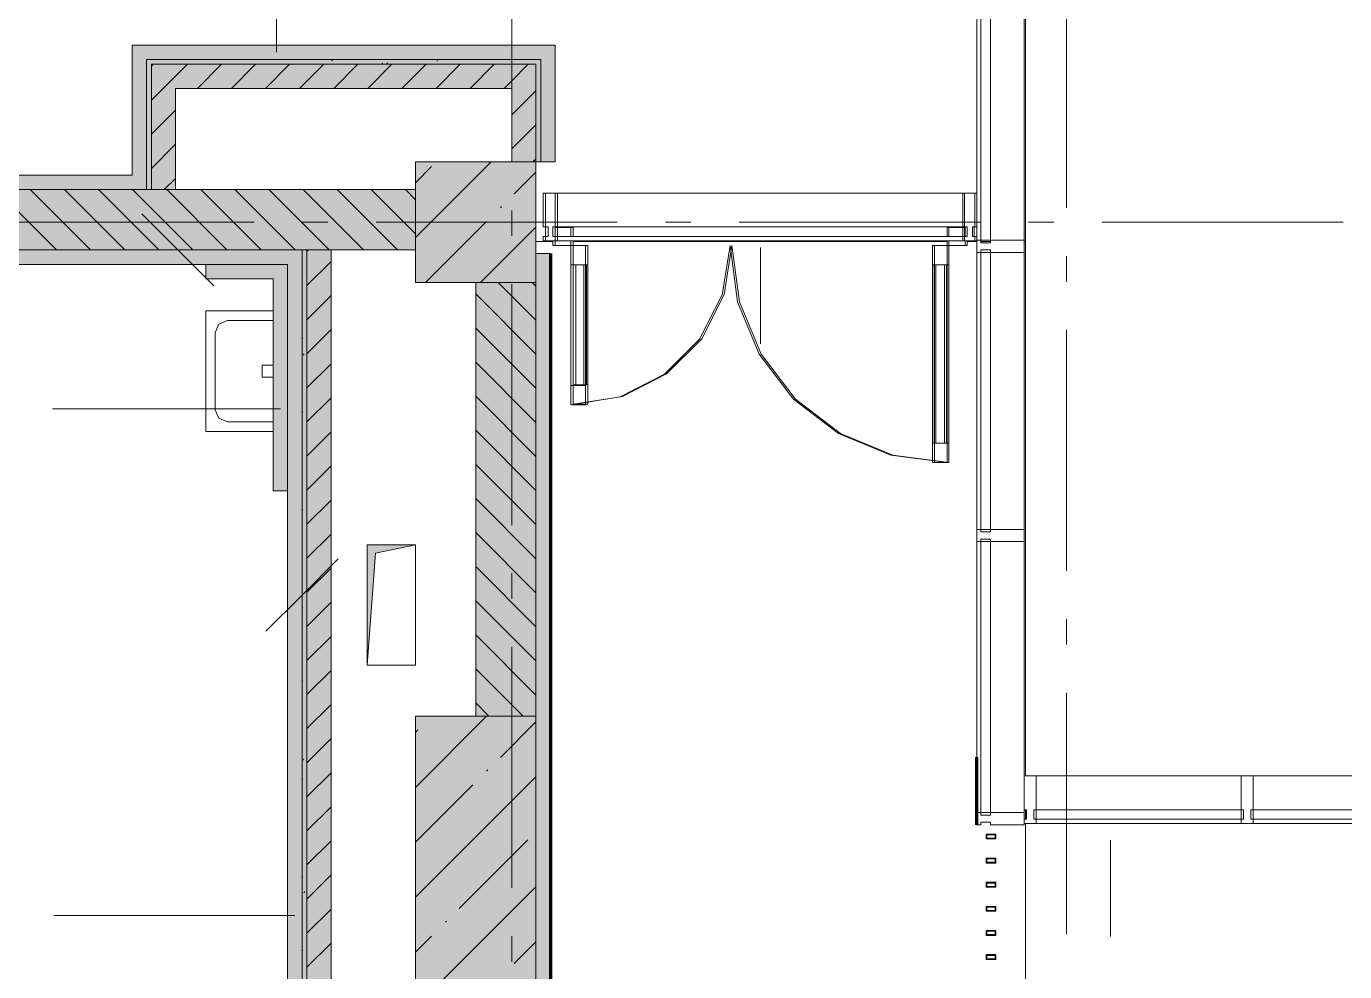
# Model space of a CAD drawing. Header units: millimetres. Extents: x -537608 to 253996, y -217170 to 186033.
# Drawn here: x -311090 to -305622, y 166811 to 170734 of the extents above; entities that cross this region are included whole.
import ezdxf

# ---------------------------------------------------------------- set-up
doc = ezdxf.new("R2010")
doc.units = ezdxf.units.MM
doc.layers.add('16) Лак 1.6м', color=160, linetype='Continuous', lineweight=90)
doc.layers.add('PDF _Геометрия', color=7, linetype='Continuous')
doc.layers.add('PDF _Сплошная заливка', color=7, linetype='Continuous', true_color=0xffffff)

msp = doc.modelspace()

# ---------------------------------------------------------------- hatches: boundary and pattern name
at = {"layer": 'PDF _Сплошная заливка', "true_color": 0xfca910, "transparency": 33554559}
for points in [[(-309076.1776, 170596.2527), (-308956.1806, 170596.2527), (-308956.1806, 170656.2513), (-310651.1751, 170656.2513), (-310651.1751, 170596.2527), (-310082.8987, 170596.2527)], [(-308956.1806, 170171.2511), (-308896.1821, 170171.2511), (-308896.1821, 170656.2513), (-308956.1806, 170656.2513), (-308956.1806, 170451.5269)], [(-310651.1751, 170056.2511), (-310651.1751, 170116.2518), (-316476.1803, 170116.2518), (-316476.1803, 170056.2511), (-311752.6347, 170056.2511)]]:
    msp.add_hatch(color=40, dxfattribs=at).paths.add_polyline_path(points)
at = {"layer": 'PDF _Сплошная заливка', "transparency": 33554559}
for points in [[(-309076.1776, 170576.2518), (-308976.1773, 170576.2518), (-308976.1773, 170596.2527), (-310591.1766, 170596.2527), (-310591.1766, 170576.2518), (-310082.8987, 170576.2518)], [(-310591.1766, 170056.2511), (-310571.18, 170056.2511), (-310571.18, 170576.2518), (-310591.1766, 170576.2518), (-310591.1766, 170476.2514)], [(-309076.1776, 170476.2514), (-309076.1776, 170576.2518), (-310571.18, 170576.2518), (-310571.18, 170476.2514), (-310082.8987, 170476.2514)], [(-309076.1776, 170171.2511), (-308976.1773, 170171.2511), (-308976.1773, 170576.2518), (-309076.1776, 170576.2518), (-309076.1776, 170451.5269)], [(-308976.1773, 170171.2511), (-308956.1806, 170171.2511), (-308956.1806, 170596.2527), (-308976.1773, 170596.2527), (-308976.1773, 170451.5269)], [(-309946.1776, 169806.2523), (-309476.1792, 169806.2523), (-309476.1792, 170056.2511), (-316476.1803, 170056.2511), (-316476.1803, 169806.2523), (-310082.8987, 169806.2523)], [(-309926.1809, 165771.2535), (-309826.1805, 165771.2535), (-309826.1805, 169806.2523), (-309926.1809, 169806.2523), (-309926.1809, 166203.8314)]]:
    msp.add_hatch(color=256, dxfattribs=at).paths.add_polyline_path(points)
at = {"layer": 'PDF _Сплошная заливка', "true_color": 0xff7d7d, "transparency": 33554559}
for points in [[(-310006.176, 169746.2516), (-309946.1776, 169746.2516), (-309946.1776, 169806.2523), (-316476.1803, 169806.2523), (-316476.1803, 169746.2516), (-310082.8987, 169746.2516)], [(-310006.176, 165591.2537), (-309946.1776, 165591.2537), (-309946.1776, 169746.2516), (-310006.176, 169746.2516), (-310006.176, 166203.8314)]]:
    msp.add_hatch(color=11, dxfattribs=at).paths.add_polyline_path(points)
at = {"layer": 'PDF _Сплошная заливка', "true_color": 0xbce362, "transparency": 33554559}
msp.add_hatch(color=63, dxfattribs=at).paths.add_polyline_path([(-310066.1745, 168806.2527), (-310006.176, 168806.2527), (-310006.176, 169746.2516), (-310066.1745, 169746.2516), (-310066.1745, 169035.6284)])
at = {"layer": 'PDF _Сплошная заливка', "transparency": 33554559}
h = msp.add_hatch(color=256, dxfattribs=at)
h.paths.add_polyline_path([(-309226.1782, 163321.2527), (-308976.1773, 163321.2527), (-308976.1773, 166371.2516), (-309226.1782, 166371.2516), (-309226.1782, 163372.0366)], flags=0)
h.paths.add_polyline_path([(-309226.1782, 167871.253), (-308976.1773, 167871.253), (-308976.1773, 169671.2513), (-309226.1782, 169671.2513), (-309226.1782, 169035.6284)], flags=0)

# ---------------------------------------------------------------- linework, layer by layer
at = {"layer": '16) Лак 1.6м'}
for points in [[(-308916.1787, 169791.2527), (-308916.1787, 163011.2532), (-309430.1749, 163011.2532)], [(-307148.1819, 167420.9046), (-307148.1819, 167700.4709)]]:
    msp.add_lwpolyline(points, dxfattribs=at)
at = {"layer": 'PDF _Геометрия', "lineweight": 9}
for p, q in [((-310052.7488, 170626.252), (-310052.7488, 171626.2515)), ((-307148.1819, 170041.2514), (-307148.1819, 170970.9054)), ((-307131.1822, 169845.9054), (-307131.1822, 170970.9054)), ((-307091.1804, 170970.9054), (-307091.1804, 169845.9054)), ((-306951.178, 169845.9054), (-306951.178, 170970.9054)), ((-308956.1806, 170656.2513), (-310651.1751, 170656.2513)), ((-310651.1751, 170656.2513), (-310651.1751, 170596.2527)), ((-308896.1821, 170656.2513), (-308956.1806, 170656.2513)), ((-308896.1821, 170171.2511), (-308896.1821, 170656.2513)), ((-310651.1751, 170596.2527), (-310651.1751, 170116.2518)), ((-309076.1776, 170596.2527), (-310591.1766, 170596.2527)), ((-310591.1766, 170596.2527), (-310591.1766, 170576.2518)), ((-310591.1766, 170056.2511), (-310591.1766, 170596.2527)), ((-310591.1766, 170596.2527), (-309076.1776, 170596.2527)), ((-310591.1766, 170576.2518), (-310591.1766, 170476.2514)), ((-310571.18, 170568.6303), (-310563.5585, 170576.2518)), ((-310571.18, 170476.2514), (-310571.18, 170576.2518)), ((-310571.18, 170576.2518), (-309076.1776, 170576.2518)), ((-310522.1357, 170476.2514), (-310422.1353, 170576.2518)), ((-310380.7124, 170476.2514), (-310280.7121, 170576.2518)), ((-310239.2893, 170476.2514), (-310139.2888, 170576.2518)), ((-310097.866, 170476.2514), (-309997.8743, 170576.2518)), ((-309956.4514, 170476.2514), (-309856.451, 170576.2518)), ((-309815.0282, 170476.2514), (-309715.0278, 170576.2518)), ((-309673.605, 170476.2514), (-309573.6046, 170576.2518)), ((-309532.1818, 170476.2514), (-309432.1814, 170576.2518)), ((-309390.7672, 170476.2514), (-309290.7668, 170576.2518)), ((-309249.344, 170476.2514), (-309149.3436, 170576.2518)), ((-308976.1773, 170596.2527), (-309076.1776, 170596.2527)), ((-309076.1776, 170507.9945), (-309007.9204, 170576.2518)), ((-309076.1776, 170576.2518), (-308976.1773, 170576.2518)), ((-308956.1806, 170596.2527), (-308976.1773, 170596.2527)), ((-308976.1773, 170596.2527), (-308956.1806, 170596.2527)), ((-308976.1773, 170576.2518), (-308976.1773, 170171.2511)), ((-308956.1806, 170171.2511), (-308956.1806, 170596.2527)), ((-308956.1806, 170596.2527), (-308956.1806, 170171.2511)), ((-309107.9208, 170476.2514), (-309076.1776, 170507.9945)), ((-310591.1766, 170476.2514), (-310591.1766, 170056.2511)), ((-310571.18, 170427.2072), (-310522.1357, 170476.2514)), ((-310571.18, 170056.2511), (-310571.18, 170476.2514)), ((-310471.1796, 170056.2511), (-310471.1796, 170476.2514)), ((-310471.1796, 170476.2514), (-309076.1776, 170476.2514)), ((-309076.1776, 170476.2514), (-309076.1776, 170171.2511)), ((-309076.1776, 170366.5714), (-308976.1773, 170466.5717)), ((-310571.18, 170285.7882), (-310471.1796, 170385.7886)), ((-309076.1776, 170225.1524), (-308976.1773, 170325.1528)), ((-310571.18, 170144.365), (-310471.1796, 170244.3654)), ((-309476.1792, 169856.9436), (-309161.8738, 170171.2511)), ((-308976.1773, 170171.2511), (-309476.1792, 170171.2511)), ((-309476.1792, 170171.2511), (-309476.1792, 169671.2513)), ((-308988.6558, 170171.2511), (-308976.1773, 170183.7296)), ((-308976.1773, 169671.2513), (-308976.1773, 170171.2511)), ((-308976.1773, 170171.2511), (-308956.1806, 170171.2511)), ((-308956.1806, 170171.2511), (-308896.1821, 170171.2511)), ((-310651.1751, 170116.2518), (-316416.1732, 170116.2518)), ((-309476.1792, 170085.0425), (-309408.8348, 170152.3826)), ((-309066.6874, 170038.3321), (-308976.1773, 170128.8444)), ((-316476.1803, 170056.2511), (-310651.1751, 170056.2511)), ((-316476.1803, 170056.2511), (-310651.1751, 170056.2511)), ((-310964.8862, 169806.2523), (-311214.8872, 170056.2511)), ((-310823.4716, 169806.2523), (-311073.464, 170056.2511)), ((-310682.0485, 169806.2523), (-310932.0494, 170056.2511)), ((-310540.6252, 169806.2523), (-310790.6262, 170056.2511)), ((-310651.1751, 170056.2511), (-309476.1792, 170056.2511)), ((-310651.1751, 170056.2511), (-310591.1766, 170056.2511)), ((-310399.202, 169806.2523), (-310649.203, 170056.2511)), ((-310591.1766, 170056.2511), (-310571.18, 170056.2511)), ((-310571.18, 170056.2511), (-310471.1796, 170056.2511)), ((-310517.8728, 170056.2511), (-310471.1796, 170102.9444)), ((-310257.7788, 169806.2523), (-310507.7798, 170056.2511)), ((-310116.3642, 169806.2523), (-310366.3651, 170056.2511)), ((-309974.941, 169806.2523), (-310224.942, 170056.2511)), ((-309833.5178, 169806.2523), (-310083.5187, 170056.2511)), ((-309692.0946, 169806.2523), (-309942.0955, 170056.2511)), ((-309550.68, 169806.2523), (-309800.6724, 170056.2511)), ((-309476.1792, 169873.1747), (-309659.2577, 170056.2511)), ((-309476.1792, 170014.5957), (-309517.8345, 170056.2511)), ((-308896.1821, 170041.2514), (-308946.1823, 170041.2514)), ((-308946.1823, 170041.2514), (-308946.1823, 169901.2514)), ((-308886.1752, 170041.2514), (-308936.1753, 170041.2514)), ((-308936.1753, 170041.2514), (-308936.1753, 169901.2514)), ((-308896.1821, 169901.2514), (-308896.1821, 170041.2514)), ((-308886.1752, 170041.2514), (-307206.1825, 170041.2514)), ((-307206.1825, 170041.2514), (-308886.1752, 170041.2514)), ((-308886.1752, 169901.2514), (-308886.1752, 170041.2514)), ((-307156.1823, 170041.2514), (-307206.1825, 170041.2514)), ((-307206.1825, 170041.2514), (-307206.1825, 169901.2514)), ((-307148.1819, 170041.2514), (-307198.1821, 170041.2514)), ((-307198.1821, 170041.2514), (-307198.1821, 169901.2514)), ((-307148.1819, 170041.2514), (-307198.1821, 170041.2514)), ((-307198.1821, 170041.2514), (-307198.1821, 169901.2514)), ((-307156.1823, 169901.2514), (-307156.1823, 170041.2514)), ((-307148.1819, 169901.2514), (-307148.1819, 170041.2514)), ((-307148.1819, 169901.2514), (-307148.1819, 170041.2514)), ((-309123.7148, 169981.3068), (-309118.9698, 169986.0497)), ((-309433.7746, 169671.2513), (-309180.7423, 169924.2837)), ((-309205.6735, 169671.2513), (-308976.1773, 169900.7476)), ((-308946.1823, 169901.2514), (-308936.1753, 169901.2514)), ((-308936.1753, 169901.2514), (-308926.1771, 169901.2514)), ((-308936.1753, 169901.2514), (-308936.1753, 169861.2516)), ((-308926.1771, 169901.2514), (-308926.1771, 169861.2516)), ((-308906.1804, 169861.2516), (-308906.1804, 169901.2514)), ((-308906.1804, 169901.2514), (-308896.1821, 169901.2514)), ((-308896.1821, 169861.2516), (-308896.1821, 169901.2514)), ((-308896.1821, 169901.2514), (-308886.1752, 169901.2514)), ((-308896.1821, 169898.7518), (-308821.1818, 169898.7518)), ((-308821.1818, 169898.7518), (-308896.1821, 169898.7518)), ((-308896.1821, 169898.7518), (-308831.1801, 169898.7518)), ((-308831.1801, 169898.7518), (-308896.1821, 169898.7518)), ((-308886.1752, 169861.2516), (-308886.1752, 169901.2514)), ((-308886.1752, 169901.2514), (-307206.1825, 169901.2514)), ((-307206.1825, 169901.2514), (-308886.1752, 169901.2514)), ((-308831.1801, 169898.7518), (-308831.1801, 169861.2516)), ((-308831.1801, 169861.2516), (-308831.1801, 169898.7518)), ((-308821.1818, 169898.7518), (-308821.1818, 169861.2516)), ((-308821.1818, 169861.2516), (-308821.1818, 169898.7518)), ((-307271.1758, 169861.2516), (-307271.1758, 169898.7518)), ((-307271.1758, 169898.7518), (-307196.1756, 169898.7518)), ((-307196.1756, 169898.7518), (-307271.1758, 169898.7518)), ((-307271.1758, 169898.7518), (-307271.1758, 169861.2516)), ((-307263.1755, 169861.2516), (-307263.1755, 169898.7518)), ((-307263.1755, 169898.7518), (-307196.1756, 169898.7518)), ((-307196.1756, 169898.7518), (-307263.1755, 169898.7518)), ((-307263.1755, 169898.7518), (-307263.1755, 169861.2516)), ((-307206.1825, 169901.2514), (-307206.1825, 169861.2516)), ((-307206.1825, 169901.2514), (-307196.1756, 169901.2514)), ((-307198.1821, 169901.2514), (-307188.1752, 169901.2514)), ((-307198.1821, 169901.2514), (-307198.1821, 169861.2516)), ((-307198.1821, 169901.2514), (-307188.1752, 169901.2514)), ((-307196.1756, 169901.2514), (-307196.1756, 169861.2516)), ((-307188.1752, 169901.2514), (-307188.1752, 169861.2516)), ((-307188.1752, 169901.2514), (-307188.1752, 169861.2516)), ((-307166.1806, 169861.2516), (-307166.1806, 169901.2514)), ((-307166.1806, 169901.2514), (-307156.1823, 169901.2514)), ((-307158.1803, 169861.2516), (-307158.1803, 169901.2514)), ((-307158.1803, 169901.2514), (-307148.1819, 169901.2514)), ((-307158.1803, 169861.2516), (-307158.1803, 169901.2514)), ((-307158.1803, 169901.2514), (-307148.1819, 169901.2514)), ((-307148.1819, 169861.2516), (-307148.1819, 169901.2514)), ((-308936.1753, 169861.2516), (-308946.1823, 169861.2516)), ((-308946.1823, 169861.2516), (-308946.1823, 169844.2519)), ((-308946.1823, 169844.2519), (-308896.1821, 169844.2519)), ((-308926.1771, 169861.2516), (-308936.1753, 169861.2516)), ((-308936.1753, 169861.2516), (-308936.1753, 169844.2519)), ((-308936.1753, 169844.2519), (-308886.1752, 169844.2519)), ((-308896.1821, 169861.2516), (-308906.1804, 169861.2516)), ((-308906.1804, 169823.7515), (-308906.1804, 169844.2519)), ((-308906.1804, 169844.2519), (-308906.1804, 169823.7515)), ((-308886.1752, 169861.2516), (-308896.1821, 169861.2516)), ((-308896.1821, 169844.2519), (-308896.1821, 169861.2516)), ((-308896.1821, 169823.7515), (-308896.1821, 169844.2519)), ((-308896.1821, 169844.2519), (-308896.1821, 169823.7515)), ((-307206.1825, 169861.2516), (-308886.1752, 169861.2516)), ((-308886.1752, 169844.2519), (-308886.1752, 169861.2516)), ((-307206.1825, 169861.2516), (-308886.1752, 169861.2516)), ((-308886.1752, 169844.2519), (-307206.1825, 169844.2519)), ((-307206.1825, 169844.2519), (-308886.1752, 169844.2519)), ((-308831.1801, 169823.7515), (-308831.1801, 169844.2519)), ((-308831.1801, 169844.2519), (-308831.1801, 169823.7515)), ((-308821.1818, 169823.7515), (-308821.1818, 169844.2519)), ((-308821.1818, 169844.2519), (-308821.1818, 169823.7515)), ((-307271.1758, 169823.7515), (-307271.1758, 169844.2519)), ((-307271.1758, 169844.2519), (-307271.1758, 169823.7515)), ((-307263.1755, 169823.7515), (-307263.1755, 169844.2519)), ((-307263.1755, 169844.2519), (-307263.1755, 169823.7515)), ((-307196.1756, 169861.2516), (-307206.1825, 169861.2516)), ((-307206.1825, 169861.2516), (-307206.1825, 169844.2519)), ((-307206.1825, 169844.2519), (-307156.1823, 169844.2519)), ((-307188.1752, 169861.2516), (-307198.1821, 169861.2516)), ((-307198.1821, 169861.2516), (-307198.1821, 169844.2519)), ((-307188.1752, 169861.2516), (-307198.1821, 169861.2516)), ((-307198.1821, 169861.2516), (-307198.1821, 169844.2519)), ((-307198.1821, 169844.2519), (-307148.1819, 169844.2519)), ((-307198.1821, 169844.2519), (-307148.1819, 169844.2519)), ((-307196.1756, 169823.7515), (-307196.1756, 169844.2519)), ((-307196.1756, 169844.2519), (-307196.1756, 169823.7515)), ((-307188.1752, 169823.7515), (-307188.1752, 169844.2519)), ((-307188.1752, 169844.2519), (-307188.1752, 169823.7515)), ((-307156.1823, 169861.2516), (-307166.1806, 169861.2516)), ((-307148.1819, 169861.2516), (-307158.1803, 169861.2516)), ((-307148.1819, 169861.2516), (-307158.1803, 169861.2516)), ((-307156.1823, 169844.2519), (-307156.1823, 169861.2516)), ((-307148.1819, 169844.2519), (-307148.1819, 169861.2516)), ((-307148.1819, 169844.2519), (-307148.1819, 169861.2516)), ((-307131.1822, 169845.9054), (-307148.1819, 169845.9054)), ((-307148.1819, 169845.9054), (-307148.1819, 169795.9052)), ((-307131.1822, 169835.9049), (-307131.1822, 169845.9054)), ((-307091.1804, 169845.9054), (-307131.1822, 169845.9054)), ((-307091.1804, 169835.9049), (-307131.1822, 169835.9049)), ((-306951.178, 169845.9054), (-307091.1804, 169845.9054)), ((-307091.1804, 169845.9054), (-307091.1804, 169835.9049)), ((-306951.178, 169795.9052), (-306951.178, 169845.9054)), ((-316476.1803, 169806.2523), (-309946.1776, 169806.2523)), ((-309946.1776, 169806.2523), (-316476.1803, 169806.2523)), ((-310673.1868, 169806.2523), (-310461.052, 169806.2523)), ((-310461.052, 169806.2523), (-310321.0584, 169806.2523)), ((-309946.1776, 169806.2523), (-309476.1792, 169806.2523)), ((-309926.1809, 169806.2523), (-309946.1776, 169806.2523)), ((-309946.1776, 169806.2523), (-309946.1776, 169746.2516)), ((-309946.1776, 169746.2516), (-309946.1776, 169806.2523)), ((-309926.1809, 169799.4166), (-309919.3432, 169806.2523)), ((-309826.1805, 169806.2523), (-309926.1809, 169806.2523)), ((-309926.1809, 165771.2535), (-309926.1809, 169806.2523)), ((-309826.1805, 165771.2535), (-309826.1805, 169806.2523)), ((-308916.1787, 169791.2527), (-308976.1773, 169791.2527)), ((-308916.1787, 163071.2539), (-308916.1787, 169791.2527)), ((-308831.1801, 169823.7515), (-308906.1804, 169823.7515)), ((-308906.1804, 169823.7515), (-308831.1801, 169823.7515)), ((-308821.1818, 169823.7515), (-308896.1821, 169823.7515)), ((-308896.1821, 169823.7515), (-308821.1818, 169823.7515)), ((-308771.1816, 169823.7515), (-308831.1801, 169823.7515)), ((-308831.1801, 169823.7515), (-308831.1801, 169163.7528)), ((-308771.1816, 169823.7515), (-308831.1801, 169823.7515)), ((-308831.1801, 169823.7515), (-308831.1801, 169163.7528)), ((-308831.1801, 169823.7515), (-308831.1801, 169163.7528)), ((-308761.1747, 169823.7515), (-308821.1818, 169823.7515)), ((-308821.1818, 169823.7515), (-308821.1818, 169165.7529)), ((-308761.1747, 169823.7515), (-308821.1818, 169823.7515)), ((-308821.1818, 169823.7515), (-308821.1818, 169165.7529)), ((-308821.1818, 169823.7515), (-308821.1818, 169165.7529)), ((-308771.1816, 169163.7528), (-308771.1816, 169823.7515)), ((-308771.1816, 169163.7528), (-308771.1816, 169823.7515)), ((-308761.1747, 169165.7529), (-308761.1747, 169823.7515)), ((-308761.1747, 169165.7529), (-308761.1747, 169823.7515)), ((-308203.4822, 169619.8), (-308171.1793, 169823.7515)), ((-308195.3871, 169620.4179), (-308163.1789, 169823.7515)), ((-308171.1793, 169823.7515), (-308140.5126, 169590.8148)), ((-308163.1789, 169823.7515), (-308132.5123, 169590.8148)), ((-308045.0593, 169815.9363), (-308045.0593, 169415.9368)), ((-307331.1744, 169823.7515), (-307271.1758, 169823.7515)), ((-307331.1744, 168923.7523), (-307331.1744, 169823.7515)), ((-307331.1744, 169823.7515), (-307331.1744, 168923.7523)), ((-307271.1758, 169823.7515), (-307331.1744, 169823.7515)), ((-307323.1826, 169823.7515), (-307263.1755, 169823.7515)), ((-307323.1826, 168923.7523), (-307323.1826, 169823.7515)), ((-307323.1826, 169823.7515), (-307323.1826, 168923.7523)), ((-307263.1755, 169823.7515), (-307323.1826, 169823.7515)), ((-307271.1758, 168923.7523), (-307271.1758, 169823.7515)), ((-307271.1758, 169823.7515), (-307196.1756, 169823.7515)), ((-307196.1756, 169823.7515), (-307271.1758, 169823.7515)), ((-307271.1758, 169823.7515), (-307271.1758, 168923.7523)), ((-307271.1758, 168923.7523), (-307271.1758, 169823.7515)), ((-307263.1755, 168923.7523), (-307263.1755, 169823.7515)), ((-307263.1755, 169823.7515), (-307188.1752, 169823.7515)), ((-307188.1752, 169823.7515), (-307263.1755, 169823.7515)), ((-307263.1755, 169823.7515), (-307263.1755, 168923.7523)), ((-307263.1755, 168923.7523), (-307263.1755, 169823.7515)), ((-307148.1819, 168645.9051), (-307148.1819, 169795.9052)), ((-307148.1819, 169795.9052), (-307131.1822, 169795.9052)), ((-307131.1822, 169795.9052), (-307131.1822, 169805.9035)), ((-307131.1822, 169805.9035), (-307091.1804, 169805.9035)), ((-307131.1822, 169795.9052), (-307091.1804, 169795.9052)), ((-307131.1822, 168645.9051), (-307131.1822, 169795.9052)), ((-307091.1804, 169805.9035), (-307091.1804, 169795.9052)), ((-307091.1804, 169795.9052), (-307091.1804, 168645.9051)), ((-307091.1804, 169795.9052), (-306951.178, 169795.9052)), ((-306951.178, 168645.9051), (-306951.178, 169795.9052)), ((-310006.176, 169746.2516), (-316416.1732, 169746.2516)), ((-310066.1745, 169746.2516), (-310346.179, 169746.2516)), ((-310346.179, 169746.2516), (-310346.179, 169686.251)), ((-310006.176, 169746.2516), (-310066.1745, 169746.2516)), ((-310006.176, 165591.2537), (-310006.176, 169746.2516)), ((-310006.176, 168806.2527), (-310006.176, 169746.2516)), ((-309946.1776, 169746.2516), (-309946.1776, 165771.2535)), ((-309946.1776, 165771.2535), (-309946.1776, 169746.2516)), ((-309926.1809, 169657.9956), (-309826.1805, 169757.9938)), ((-308831.1801, 169743.752), (-308771.1816, 169743.752)), ((-308821.1818, 169243.7523), (-308821.1818, 169743.752)), ((-308821.1818, 169743.752), (-308761.1747, 169743.752)), ((-308811.1749, 169245.7523), (-308811.1749, 169743.752)), ((-308777.1754, 169243.7523), (-308777.1754, 169743.752)), ((-308767.1771, 169245.7523), (-308767.1771, 169743.752)), ((-307271.1758, 169743.752), (-307331.1744, 169743.752)), ((-307325.1805, 169003.7518), (-307325.1805, 169743.752)), ((-307263.1755, 169743.752), (-307323.1826, 169743.752)), ((-307317.1802, 169003.7518), (-307317.1802, 169743.752)), ((-307281.1742, 169003.7518), (-307281.1742, 169743.752)), ((-307273.1824, 169003.7518), (-307273.1824, 169743.752)), ((-310346.179, 169686.251), (-310066.1745, 169686.251)), ((-310066.1745, 169686.251), (-310066.1745, 168806.2527)), ((-309476.1792, 169671.2513), (-308976.1773, 169671.2513)), ((-309226.1782, 169671.2513), (-309226.1782, 167871.253)), ((-308976.1773, 169514.5959), (-309132.8348, 169671.2513)), ((-308976.1773, 169656.0171), (-308991.4115, 169671.2513)), ((-308977.5723, 169671.2513), (-308976.1773, 169672.6486)), ((-308976.1773, 167871.253), (-308976.1773, 169671.2513)), ((-308976.1773, 169671.2513), (-308976.1773, 167871.253)), ((-309926.1809, 169516.5745), (-309826.1805, 169616.5728)), ((-308976.1773, 169373.1749), (-309226.1782, 169623.1759)), ((-308297.2305, 169435.813), (-308203.4822, 169619.8)), ((-308288.8425, 169436.9884), (-308195.3871, 169620.4179)), ((-308140.5126, 169590.8148), (-308050.6053, 169373.7519)), ((-308132.5123, 169590.8148), (-308042.605, 169373.7519)), ((-309926.1809, 169375.1513), (-309826.1805, 169475.1517)), ((-308976.1773, 169231.7538), (-309226.1782, 169481.7548)), ((-308443.2438, 169289.8018), (-308297.2305, 169435.813)), ((-308434.4167, 169291.4187), (-308288.8425, 169436.9884)), ((-308050.6053, 169373.7519), (-307907.5717, 169187.3557)), ((-308042.605, 169373.7519), (-307899.5713, 169187.3557)), ((-309926.1809, 169233.7302), (-309826.1805, 169333.7307)), ((-308976.1773, 169090.3328), (-309226.1782, 169340.3316)), ((-308627.2266, 169196.0557), (-308443.2438, 169289.8018)), ((-308617.8483, 169197.9568), (-308434.4167, 169291.4187)), ((-308831.1801, 169243.7523), (-308771.1816, 169243.7523)), ((-308821.1818, 169245.7523), (-308761.1747, 169245.7523)), ((-309926.1809, 169092.3092), (-309826.1805, 169192.3096)), ((-308976.1773, 168948.9117), (-309226.1782, 169198.9106)), ((-308831.1801, 169163.7528), (-308627.2266, 169196.0557)), ((-308821.1818, 169165.7529), (-308617.8483, 169197.9568)), ((-307907.5717, 169187.3557), (-307721.1776, 169044.3285)), ((-307899.5713, 169187.3557), (-307713.1772, 169044.3285)), ((-310036.1796, 169146.6239), (-310981.1798, 169146.6239)), ((-308831.1801, 169163.7528), (-308771.1816, 169163.7528)), ((-308831.1801, 169163.7528), (-308771.1816, 169163.7528)), ((-308821.1818, 169165.7529), (-308761.1747, 169165.7529)), ((-308821.1818, 169165.7529), (-308761.1747, 169165.7529)), ((-309926.1809, 168950.8882), (-309826.1805, 169050.8885)), ((-308976.1773, 168807.4907), (-309226.1782, 169057.4895)), ((-307721.1776, 169044.3285), (-307504.1168, 168954.419)), ((-307713.1772, 169044.3285), (-307496.1165, 168954.419)), ((-307271.1758, 169003.7518), (-307331.1744, 169003.7518)), ((-307263.1755, 169003.7518), (-307323.1826, 169003.7518)), ((-309926.1809, 168809.4671), (-309826.1805, 168909.4675)), ((-308976.1773, 168666.0697), (-309226.1782, 168916.0684)), ((-307504.1168, 168954.419), (-307271.1758, 168923.7523)), ((-307496.1165, 168954.419), (-307263.1755, 168923.7523)), ((-307271.1758, 168923.7523), (-307331.1744, 168923.7523)), ((-307331.1744, 168923.7523), (-307271.1758, 168923.7523)), ((-307263.1755, 168923.7523), (-307323.1826, 168923.7523)), ((-307323.1826, 168923.7523), (-307263.1755, 168923.7523)), ((-310066.1745, 168806.2527), (-310006.176, 168806.2527)), ((-309926.1809, 168668.0461), (-309826.1805, 168768.0464)), ((-308976.1773, 168524.6464), (-309226.1782, 168774.6474)), ((-308976.1773, 168383.2254), (-309226.1782, 168633.2263)), ((-307131.1822, 168645.9051), (-307148.1819, 168645.9051)), ((-307148.1819, 168645.9051), (-307148.1819, 168595.9049)), ((-307091.1804, 168645.9051), (-307131.1822, 168645.9051)), ((-307131.1822, 168635.9046), (-307131.1822, 168645.9051)), ((-307091.1804, 168635.9046), (-307131.1822, 168635.9046)), ((-306951.178, 168645.9051), (-307091.1804, 168645.9051)), ((-307091.1804, 168645.9051), (-307091.1804, 168635.9046)), ((-306951.178, 168595.9049), (-306951.178, 168645.9051)), ((-309946.1776, 168586.1197), (-309946.1776, 168373.9892)), ((-309926.1809, 168526.625), (-309826.1805, 168626.6232)), ((-307148.1819, 167470.9048), (-307148.1819, 168595.9049)), ((-307148.1819, 168595.9049), (-307131.1822, 168595.9049)), ((-307131.1822, 168595.9049), (-307131.1822, 168605.9054)), ((-307131.1822, 168605.9054), (-307091.1804, 168605.9054)), ((-307131.1822, 168595.9049), (-307091.1804, 168595.9049)), ((-307131.1822, 167470.9048), (-307131.1822, 168595.9049)), ((-307091.1804, 168605.9054), (-307091.1804, 168595.9049)), ((-307091.1804, 168595.9049), (-307091.1804, 167470.9048)), ((-307091.1804, 168595.9049), (-306951.178, 168595.9049)), ((-306951.178, 167623.2521), (-306951.178, 168595.9049)), ((-309926.1809, 168385.2039), (-309826.1805, 168485.2021)), ((-308976.1773, 168241.8043), (-309226.1782, 168491.8053)), ((-309946.1776, 168373.9892), (-309946.1776, 168233.9891)), ((-309926.1809, 168243.7807), (-309826.1805, 168343.7811)), ((-308976.1773, 168100.3832), (-309226.1782, 168350.3842)), ((-309926.1809, 168102.3597), (-309826.1805, 168202.36)), ((-308976.1773, 167958.9622), (-309226.1782, 168208.961)), ((-309926.1809, 167960.9386), (-309826.1805, 168060.939)), ((-309029.8891, 167871.253), (-309226.1782, 168067.54)), ((-309171.3123, 167871.253), (-309226.1782, 167926.1189)), ((-309926.1809, 167819.5175), (-309826.1805, 167919.5179)), ((-309476.1792, 167575.9582), (-309180.8887, 167871.253)), ((-308976.1773, 167871.253), (-309476.1792, 167871.253)), ((-309476.1792, 167871.253), (-309476.1792, 166371.2516)), ((-308976.1773, 166371.2516), (-308976.1773, 167871.253)), ((-309476.1792, 167804.0572), (-309465.8622, 167814.372)), ((-309123.7148, 167700.3236), (-308976.1773, 167847.8612)), ((-309926.1809, 167678.0965), (-309826.1805, 167778.0969)), ((-309180.7423, 167643.2983), (-309175.9971, 167648.0391)), ((-309926.1809, 167536.6754), (-309826.1805, 167636.6758)), ((-309476.1792, 167119.7624), (-308976.1773, 167619.7622)), ((-306901.1779, 167623.2521), (-306951.178, 167623.2521)), ((-306951.178, 167623.2521), (-306951.178, 167483.2521)), ((-306901.1779, 167483.2521), (-306901.1779, 167623.2521)), ((-306901.1779, 167623.2521), (-306051.1746, 167623.2521)), ((-306001.1744, 167623.2521), (-306051.1746, 167623.2521)), ((-306051.1746, 167623.2521), (-306051.1746, 167483.2521)), ((-306001.1744, 167483.2521), (-306001.1744, 167623.2521)), ((-306001.1744, 167623.2521), (-305226.18, 167623.2521)), ((-309476.1792, 167347.8614), (-309237.7611, 167586.273)), ((-309926.1809, 167395.2544), (-309826.1805, 167495.2526)), ((-306951.178, 167483.2521), (-306941.1798, 167483.2521)), ((-306951.178, 167470.9048), (-306951.178, 167483.2521)), ((-306941.1798, 167483.2521), (-306941.1798, 167443.2523)), ((-306911.1762, 167443.2523), (-306911.1762, 167483.2521)), ((-306911.1762, 167483.2521), (-306901.1779, 167483.2521)), ((-306901.1779, 167443.2523), (-306901.1779, 167483.2521)), ((-306901.1779, 167483.2521), (-306051.1746, 167483.2521)), ((-306051.1746, 167483.2521), (-306051.1746, 167443.2523)), ((-306051.1746, 167483.2521), (-306041.1763, 167483.2521)), ((-306041.1763, 167483.2521), (-306041.1763, 167443.2523)), ((-306011.1814, 167443.2523), (-306011.1814, 167483.2521)), ((-306011.1814, 167483.2521), (-306001.1744, 167483.2521)), ((-306001.1744, 167443.2523), (-306001.1744, 167483.2521)), ((-306001.1744, 167483.2521), (-305226.18, 167483.2521)), ((-307131.1822, 167470.9048), (-307148.1819, 167470.9048)), ((-307148.1819, 167470.9048), (-307148.1819, 167420.9046)), ((-307131.1822, 167460.9044), (-307131.1822, 167470.9048)), ((-307091.1804, 167470.9048), (-307131.1822, 167470.9048)), ((-307091.1804, 167460.9044), (-307131.1822, 167460.9044)), ((-307131.1822, 167420.9046), (-307131.1822, 167430.9051)), ((-307131.1822, 167430.9051), (-307091.1804, 167430.9051)), ((-306951.178, 167470.9048), (-307091.1804, 167470.9048)), ((-307091.1804, 167470.9048), (-307091.1804, 167460.9044)), ((-307091.1804, 167430.9051), (-307091.1804, 167420.9046)), ((-306951.178, 167420.9046), (-306951.178, 167470.9048)), ((-306941.1798, 167443.2523), (-306951.178, 167443.2523)), ((-306951.178, 167443.2523), (-306951.178, 167426.2526)), ((-306901.1779, 167443.2523), (-306911.1762, 167443.2523)), ((-306901.1779, 167426.2526), (-306901.1779, 167443.2523)), ((-306051.1746, 167443.2523), (-306901.1779, 167443.2523)), ((-306041.1763, 167443.2523), (-306051.1746, 167443.2523)), ((-306051.1746, 167443.2523), (-306051.1746, 167426.2526)), ((-306001.1744, 167443.2523), (-306011.1814, 167443.2523)), ((-306001.1744, 167426.2526), (-306001.1744, 167443.2523)), ((-305226.18, 167443.2523), (-306001.1744, 167443.2523)), ((-307148.1819, 167420.9046), (-307131.1822, 167420.9046)), ((-307108.6365, 167361.7716), (-307108.6365, 167381.7726)), ((-307105.6396, 167378.7713), (-307105.6396, 167364.7729)), ((-307091.1804, 167420.9046), (-306951.178, 167420.9046)), ((-307071.6401, 167364.7729), (-307071.6401, 167378.7713)), ((-307068.6432, 167381.7726), (-307068.6432, 167361.7716)), ((-306951.178, 167426.2526), (-306901.1779, 167426.2526)), ((-306901.1779, 167426.2526), (-306051.1746, 167426.2526)), ((-306051.1746, 167426.2526), (-306001.1744, 167426.2526)), ((-306001.1744, 167426.2526), (-305226.18, 167426.2526)), ((-309926.1809, 167253.8311), (-309826.1805, 167353.8316)), ((-309294.7885, 167073.0519), (-309009.6686, 167358.1762)), ((-306593.4864, 167357.1557), (-306593.4864, 166957.1563)), ((-307108.6365, 167265.7564), (-307108.6365, 167281.7722)), ((-307105.6396, 167278.7731), (-307105.6396, 167264.7724)), ((-307071.6401, 167264.7724), (-307071.6401, 167278.7731)), ((-307068.6432, 167281.7722), (-307068.6432, 167265.7564)), ((-309926.1809, 167112.4101), (-309826.1805, 167212.4105)), ((-309476.1792, 166663.5645), (-308976.1773, 167163.5643)), ((-307108.6365, 167161.773), (-307108.6365, 167181.7718)), ((-307105.6396, 167178.7728), (-307105.6396, 167164.7721)), ((-307071.6401, 167164.7721), (-307071.6401, 167178.7728)), ((-307068.6432, 167181.7718), (-307068.6432, 167161.773)), ((-309926.1809, 166970.9891), (-309826.1805, 167070.9894)), ((-307108.6365, 167061.7727), (-307108.6365, 167081.7714)), ((-307105.6396, 167078.7723), (-307105.6396, 167064.7717)), ((-307071.6401, 167064.7717), (-307071.6401, 167078.7723)), ((-307068.6432, 167081.7714), (-307068.6432, 167061.7727)), ((-309976.1811, 167043.4682), (-310976.1763, 167043.4682)), ((-309351.816, 167016.0267), (-309347.0708, 167020.7696)), ((-309476.1792, 166891.6635), (-309408.8348, 166959.0035)), ((-307108.6365, 166961.7722), (-307108.6365, 166981.7732)), ((-307105.6396, 166978.772), (-307105.6396, 166964.7713)), ((-307071.6401, 166964.7713), (-307071.6401, 166978.772)), ((-307068.6432, 166981.7732), (-307068.6432, 166961.7722)), ((-309926.1809, 166829.568), (-309826.1805, 166929.5684)), ((-309066.6874, 166844.953), (-308976.1773, 166935.4674)), ((-307108.6365, 166861.7719), (-307108.6365, 166881.7728)), ((-307068.6432, 166881.7728), (-307068.6432, 166861.7719)), ((-307105.6396, 166878.7716), (-307105.6396, 166864.7731)), ((-307071.6401, 166864.7731), (-307071.6401, 166878.7716))]:
    msp.add_line(p, q, dxfattribs=at)
at = {"layer": 'PDF _Геометрия', "color": 253, "lineweight": 9, "true_color": 0xaaaaaa}
for p, q in [((-309076.1776, 170169.9938), (-309076.1776, 171169.9933)), ((-306776.1774, 169980.086), (-306776.1774, 170980.0856)), ((-309076.1776, 169864.1625), (-309076.1776, 169969.9951)), ((-310145.2568, 169921.2523), (-311145.2521, 169921.2523)), ((-309839.4255, 169921.2523), (-309945.2561, 169921.2523)), ((-308639.4208, 169921.2523), (-309639.4247, 169921.2523)), ((-308333.5895, 169921.2523), (-308439.4201, 169921.2523)), ((-307133.5935, 169921.2523), (-308133.5887, 169921.2523)), ((-306827.7536, 169921.2523), (-306933.5927, 169921.2523)), ((-305627.7575, 169921.2523), (-306627.7528, 169921.2523)), ((-306776.1774, 169674.2526), (-306776.1774, 169780.0853)), ((-309076.1776, 168664.1621), (-309076.1776, 169664.1617)), ((-310346.179, 169052.9037), (-310346.179, 169552.9035)), ((-310346.179, 169552.9035), (-310066.1745, 169552.9035)), ((-310291.5371, 169498.2594), (-310256.177, 169512.9038)), ((-310256.177, 169512.9038), (-310066.1745, 169512.9038)), ((-310306.1772, 169462.9035), (-310291.5371, 169498.2594)), ((-310306.1772, 169142.9058), (-310306.1772, 169462.9035)), ((-306776.1774, 168474.2522), (-306776.1774, 169474.2518)), ((-310066.1745, 169327.9047), (-310111.1885, 169327.9047)), ((-310111.1885, 169327.9047), (-310111.1885, 169277.9046)), ((-310111.1885, 169277.9046), (-310066.1745, 169277.9046)), ((-310291.5371, 169107.55), (-310306.1772, 169142.9058)), ((-310256.177, 169092.9056), (-310291.5371, 169107.55)), ((-310066.1745, 169092.9056), (-310256.177, 169092.9056)), ((-310066.1745, 169052.9037), (-310346.179, 169052.9037)), ((-309476.1792, 168582.9054), (-309676.1799, 168582.9054)), ((-309676.1799, 168582.9054), (-309676.1799, 168082.9056)), ((-309476.1792, 168582.9054), (-309641.1815, 168547.9048)), ((-309476.1792, 168082.9056), (-309476.1792, 168582.9054)), ((-309641.1815, 168547.9048), (-309676.1799, 168082.9056)), ((-309076.1776, 168358.3286), (-309076.1776, 168464.1613)), ((-306776.1774, 168168.4187), (-306776.1774, 168274.2536)), ((-309076.1776, 167158.3283), (-309076.1776, 168158.3279)), ((-309676.1799, 168082.9056), (-309476.1792, 168082.9056)), ((-306776.1774, 166968.4205), (-306776.1774, 167968.4201)), ((-309076.1776, 166852.4948), (-309076.1776, 166958.3296))]:
    msp.add_line(p, q, dxfattribs=at)
at = {"layer": 'PDF _Геометрия', "color": 9, "lineweight": 9, "true_color": 0xc0c0c0}
for p, q in [((-306946.1746, 169840.9041), (-306946.1746, 171020.9056)), ((-308976.1773, 169840.9041), (-308906.1804, 169840.9041)), ((-308906.1804, 169840.9041), (-308976.1773, 169840.9041)), ((-308821.1818, 169840.9041), (-307271.1758, 169840.9041)), ((-307271.1758, 169840.9041), (-308821.1818, 169840.9041)), ((-307188.1752, 169840.9041), (-307148.1819, 169840.9041)), ((-307148.1819, 169840.9041), (-307188.1752, 169840.9041)), ((-307131.1822, 169840.9041), (-307091.1804, 169840.9041)), ((-307091.1804, 169840.9041), (-307131.1822, 169840.9041)), ((-306946.1746, 169840.9041), (-306951.178, 169840.9041)), ((-306951.178, 169840.9041), (-306946.1746, 169840.9041)), ((-306946.1746, 167623.2521), (-306946.1746, 169840.9041)), ((-306946.1746, 167443.2523), (-306946.1746, 167483.2521)), ((-306946.1746, 161021.2525), (-306946.1746, 167426.2526))]:
    msp.add_line(p, q, dxfattribs=at)
at = {"layer": 'PDF _Геометрия', "color": 8, "lineweight": 9, "true_color": 0x787878}
for p, q in [((-309819.1705, 170596.2527), (-309822.3397, 170590.767)), ((-309611.3674, 170576.2518), (-309614.528, 170581.7375)), ((-309592.2062, 170582.9604), (-309595.5561, 170577.1517)), ((-309384.4031, 170589.5398), (-309387.753, 170595.3485)), ((-308956.1806, 170254.2345), (-308957.7738, 170257.0075)), ((-309946.1776, 169438.6096), (-309942.6725, 169438.6096)), ((-309937.8413, 169374.7035), (-309941.1913, 169368.8948)), ((-309946.1776, 169133.8095), (-309942.6725, 169133.8095)), ((-309946.1776, 168727.4094), (-309942.6725, 168727.4094)), ((-309946.1776, 168321.0093), (-309942.6725, 168321.0093)), ((-309946.1776, 168016.2092), (-309942.6725, 168016.2092)), ((-309938.5733, 167688.6007), (-309941.9319, 167694.4072)), ((-309946.1776, 167609.8112), (-309942.6725, 167609.8112)), ((-309926.1809, 167463.9249), (-309928.3166, 167467.6324)), ((-309946.1776, 167203.4111), (-309942.6725, 167203.4111)), ((-309935.1717, 167144.1274), (-309938.5216, 167138.3209)), ((-309946.1776, 166898.6111), (-309942.6725, 166898.6111))]:
    msp.add_line(p, q, dxfattribs=at)
at = {"layer": 'PDF _Геометрия', "lineweight": 20}
for p, q in [((-310611.0526, 169956.2528), (-310461.052, 169806.2523)), ((-310461.052, 169806.2523), (-310311.0515, 169656.2517)), ((-309796.177, 168523.9876), (-309946.1776, 168373.9892)), ((-309946.1776, 168373.9892), (-310096.1781, 168223.9886)), ((-307068.6432, 167381.7726), (-307108.6365, 167381.7726)), ((-307108.6365, 167381.7726), (-307108.6365, 167361.7716)), ((-307105.6396, 167364.7729), (-307105.6396, 167378.7713)), ((-307105.6396, 167378.7713), (-307071.6401, 167378.7713)), ((-307071.6401, 167378.7713), (-307071.6401, 167364.7729)), ((-307068.6432, 167361.7716), (-307068.6432, 167381.7726)), ((-307108.6365, 167361.7716), (-307068.6432, 167361.7716)), ((-307071.6401, 167364.7729), (-307105.6396, 167364.7729)), ((-307108.6365, 167281.7722), (-307108.6365, 167261.7713)), ((-307068.6432, 167281.7722), (-307108.6365, 167281.7722)), ((-307105.6396, 167264.7724), (-307105.6396, 167278.7731)), ((-307105.6396, 167278.7731), (-307071.6401, 167278.7731)), ((-307071.6401, 167264.7724), (-307105.6396, 167264.7724)), ((-307071.6401, 167278.7731), (-307071.6401, 167264.7724)), ((-307068.6432, 167261.7713), (-307068.6432, 167281.7722)), ((-307108.6365, 167261.7713), (-307068.6432, 167261.7713)), ((-307108.6365, 167181.7718), (-307108.6365, 167161.773)), ((-307068.6432, 167181.7718), (-307108.6365, 167181.7718)), ((-307108.6365, 167161.773), (-307068.6432, 167161.773)), ((-307105.6396, 167164.7721), (-307105.6396, 167178.7728)), ((-307105.6396, 167178.7728), (-307071.6401, 167178.7728)), ((-307071.6401, 167164.7721), (-307105.6396, 167164.7721)), ((-307071.6401, 167178.7728), (-307071.6401, 167164.7721)), ((-307068.6432, 167161.773), (-307068.6432, 167181.7718)), ((-307108.6365, 167081.7714), (-307108.6365, 167061.7727)), ((-307068.6432, 167081.7714), (-307108.6365, 167081.7714)), ((-307108.6365, 167061.7727), (-307068.6432, 167061.7727)), ((-307105.6396, 167064.7717), (-307105.6396, 167078.7723)), ((-307105.6396, 167078.7723), (-307071.6401, 167078.7723)), ((-307071.6401, 167064.7717), (-307105.6396, 167064.7717)), ((-307071.6401, 167078.7723), (-307071.6401, 167064.7717)), ((-307068.6432, 167061.7727), (-307068.6432, 167081.7714)), ((-307108.6365, 166981.7732), (-307108.6365, 166961.7722)), ((-307068.6432, 166981.7732), (-307108.6365, 166981.7732)), ((-307108.6365, 166961.7722), (-307068.6432, 166961.7722)), ((-307105.6396, 166964.7713), (-307105.6396, 166978.772)), ((-307105.6396, 166978.772), (-307071.6401, 166978.772)), ((-307071.6401, 166964.7713), (-307105.6396, 166964.7713)), ((-307071.6401, 166978.772), (-307071.6401, 166964.7713)), ((-307068.6432, 166961.7722), (-307068.6432, 166981.7732)), ((-307108.6365, 166881.7728), (-307108.6365, 166861.7719)), ((-307068.6432, 166881.7728), (-307108.6365, 166881.7728)), ((-307068.6432, 166861.7719), (-307068.6432, 166881.7728)), ((-307108.6365, 166861.7719), (-307068.6432, 166861.7719)), ((-307105.6396, 166864.7731), (-307105.6396, 166878.7716)), ((-307105.6396, 166878.7716), (-307071.6401, 166878.7716)), ((-307071.6401, 166864.7731), (-307105.6396, 166864.7731)), ((-307071.6401, 166878.7716), (-307071.6401, 166864.7731))]:
    msp.add_line(p, q, dxfattribs=at)
at = {"layer": 'PDF _Сплошная заливка', "color": 40, "lineweight": 35, "true_color": 0xfca910, "transparency": 33554559}
msp.add_solid([(-310591.1766, 170056.2511), (-310591.1766, 170596.2527), (-310651.1751, 170056.2511), (-310651.1751, 170596.2527)], dxfattribs=at)
at = {"layer": 'PDF _Сплошная заливка', "lineweight": 35, "transparency": 33554559}
for points in [[(-310471.1796, 170056.2511), (-310471.1796, 170476.2514), (-310571.18, 170056.2511), (-310571.18, 170476.2514)], [(-309476.1792, 169671.2513), (-308976.1773, 169671.2513), (-309476.1792, 170171.2511), (-308976.1773, 170171.2511)], [(-309926.1809, 165671.2531), (-309926.1809, 169806.2523), (-309946.1776, 165671.2531), (-309946.1776, 169806.2523)], [(-309476.1792, 166371.2516), (-308976.1773, 166371.2516), (-309476.1792, 167871.253), (-308976.1773, 167871.253)]]:
    msp.add_solid(points, dxfattribs=at)
at = {"layer": 'PDF _Сплошная заливка', "color": 11, "lineweight": 35, "true_color": 0xff7d7d, "transparency": 33554559}
msp.add_solid([(-308916.1787, 163071.2539), (-308916.1787, 169791.2527), (-308976.1773, 163071.2539), (-308976.1773, 169791.2527)], dxfattribs=at)
at = {"layer": 'PDF _Сплошная заливка', "color": 63, "lineweight": 35, "true_color": 0xbce362, "transparency": 33554559}
msp.add_solid([(-310346.179, 169686.251), (-310066.1745, 169686.251), (-310346.179, 169746.2516), (-310066.1745, 169746.2516)], dxfattribs=at)
at = {"layer": 'PDF _Сплошная заливка', "color": 254, "lineweight": 35, "true_color": 0xe2e2e2, "transparency": 33554559}
msp.add_solid([(-309676.1799, 168082.9056), (-309641.1815, 168547.9048), (-309676.1799, 168582.9054), (-309476.1792, 168582.9054)], dxfattribs=at)

doc.saveas('drawing.dxf')
